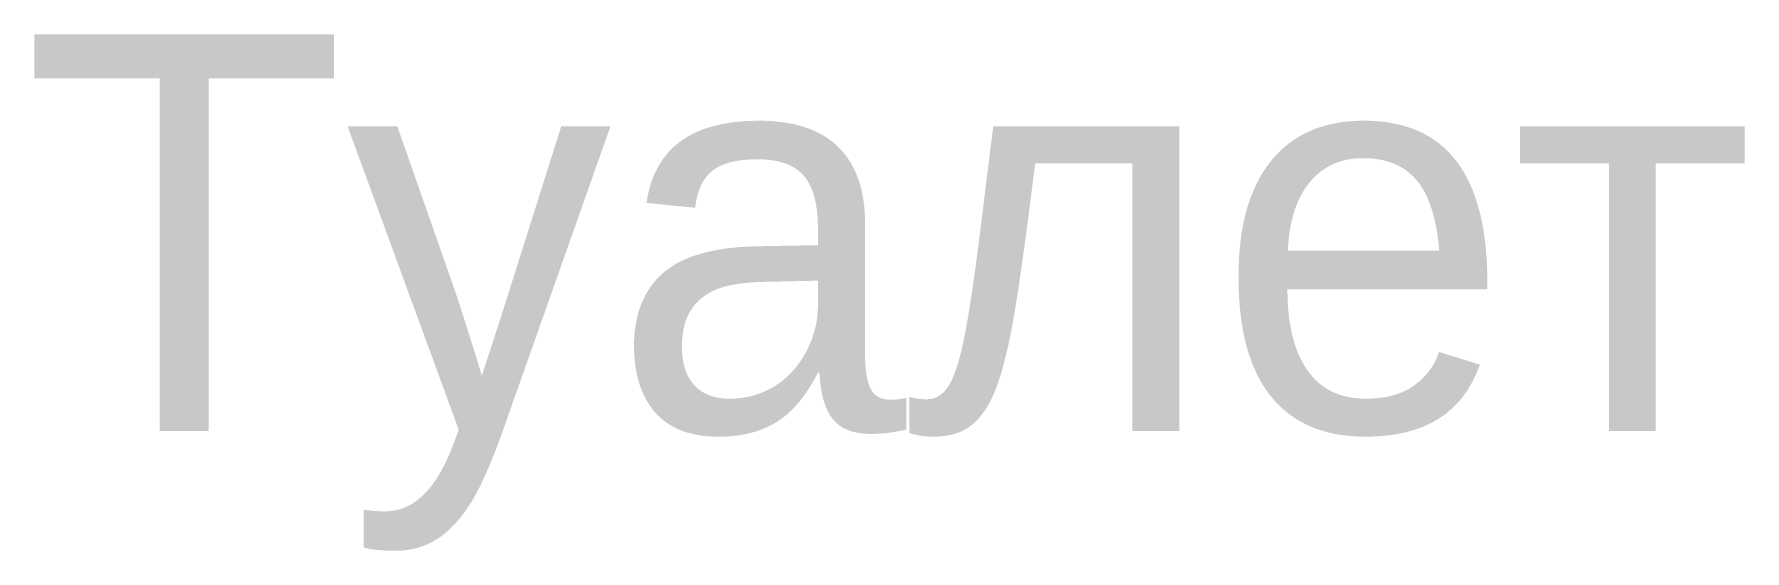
# Model space of a CAD drawing. Header units: millimetres. Extents: x 45306 to 49619, y -53354 to -52052.
import ezdxf

# ---------------------------------------------------------------- set-up
doc = ezdxf.new("R2010")
doc.units = ezdxf.units.MM
doc.layers.add('100 noprint', color=1, linetype='Continuous', plot=False)
doc.styles.get("Standard").update_dxf_attribs({"font": 'Ubuntu-R.ttf'})

msp = doc.modelspace()

# ---------------------------------------------------------------- texts
at = {"layer": '100 noprint', "insert": (45276, -52052.3), "char_height": 1000, "width": 2318.604, "attachment_point": 1}
msp.add_mtext('{Туалет}', dxfattribs=at)

doc.saveas('drawing.dxf')
